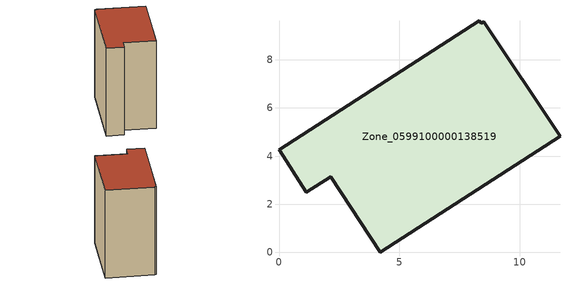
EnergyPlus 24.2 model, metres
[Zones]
Zone_0599100000138519
 floor ground (C_G): 2.15,3.15 1.14,2.5 0,4.25 8.31,9.62 8.39,9.5 8.49,9.57 11.66,4.82 4.21,0 z0
 wall outside (C_F): 8.31,9.62 0,4.25 1.14,2.5 2.15,3.15 4.21,0 11.66,4.82 8.49,9.57 8.39,9.5 8.31,9.62 z0:11.07
 roof outside (C_R): 11.66,4.82 8.49,9.57 8.39,9.5 8.31,9.62 0,4.25 1.14,2.5 2.15,3.15 4.21,0 z11.07
[BUILDING]
Pand.0599100000138519: North Axis=0; Terrain=City; Loads Convergence Tolerance Value=0.04; Temperature Convergence Tolerance Value=0.4; Solar Distribution=FullExterior; Maximum Number of Warmup Days=25; Minimum Number of Warmup Days=1
[Site:Location]
Rotterdam.The.Hague.AP_ZH_NLD Design_Conditions: Latitude=51.96; Longitude=4.45; Time Zone=1; Elevation=-4.5
[SITE:GROUNDTEMPERATURE:BUILDINGSURFACE]
18, 18, 18, 18, 18, 18, 18, 18, 18, 18, 18, 18
[MATERIAL] Thermal Absorptance=0.9; Solar Absorptance=0.7; Visible Absorptance=0.7
Name | Roughness | Thickness | Conductivity | Density | Specific Heat
G.TI.1946 | MediumSmooth | 0.15 | 1 | 540 | 1210
F.TI.1946 | Rough | 0.3 | 0.857143 | 1920 | 840
R.TI.1946 | MediumRough | 0.2 | 0.1 | 1500 | 1000
[CONSTRUCTION]
C_G: G.TI.1946
C_F: F.TI.1946
C_R: R.TI.1946
[ZONE]
Zone_0599100000138519: Type=1; Multiplier=1; Ceiling Height=Autocalculate; Volume=Autocalculate; Floor Area=autocalculate; Part of Total Floor Area=Yes
[ZONEINFILTRATION:DESIGNFLOWRATE]
Infil_Zone_0599100000138519: Zone or ZoneList or Space or SpaceList=Zone_0599100000138519; Schedule=AlwaysOn; Design Flow Rate Calculation Method=Flow/Area; Flow Rate per Floor Area=0.003; Constant Term Coefficient=1; Temperature Term Coefficient=0; Velocity Term Coefficient=0; Velocity Squared Term Coefficient=0
[HVACTEMPLATE:ZONE:IDEALLOADSAIRSYSTEM]
Zone_0599100000138519: Maximum Heating Supply Air Temperature=50; Minimum Cooling Supply Air Temperature=13; Maximum Heating Supply Air Humidity Ratio=0.0156; Minimum Cooling Supply Air Humidity Ratio=0.0077; Heating Limit=NoLimit; Cooling Limit=NoLimit; Dehumidification Control Type=ConstantSensibleHeatRatio; Cooling Sensible Heat Ratio=0.7; Dehumidification Setpoint=60; Humidification Control Type=None; Humidification Setpoint=30; Outdoor Air Method=None; Outdoor Air Flow Rate per Person=0.00944; Outdoor Air Flow Rate per Zone Floor Area=0; Outdoor Air Flow Rate per Zone=0; Demand Controlled Ventilation Type=None; Outdoor Air Economizer Type=NoEconomizer; Heat Recovery Type=None; Sensible Heat Recovery Effectiveness=0.7; Latent Heat Recovery Effectiveness=0.65
[ZONECONTROL:THERMOSTAT]
ThermostatControl_Zone_0599100000138519: Zone or ZoneList=Zone_0599100000138519; Control Type Schedule=DualSetpointControlType; Control 1=Thermostat_Zone_0599100000138519; Temperature Difference Between Cutout And Setpoint=0
[THERMOSTATSETPOINT:DUALSETPOINT]
Thermostat_Zone_0599100000138519: Heating Setpoint Temperature Schedule=HeatingSetpoint_Zone_0599100000138519; Cooling Setpoint Temperature Schedule=CoolingSetpoint_Zone_0599100000138519
[SCHEDULE:COMPACT]
HeatingSetpoint_Zone_0599100000138519: Through: 12/31, For: AllDays, Until: 24:00, 21
CoolingSetpoint_Zone_0599100000138519: Through: 12/31, For: AllDays, Until: 24:00, 24
DualSetpointControlType: Through: 12/31, For: AllDays, Until: 24:00, 4
AlwaysOn: Through: 12/31, For: AllDays, Until: 24:00, 1
